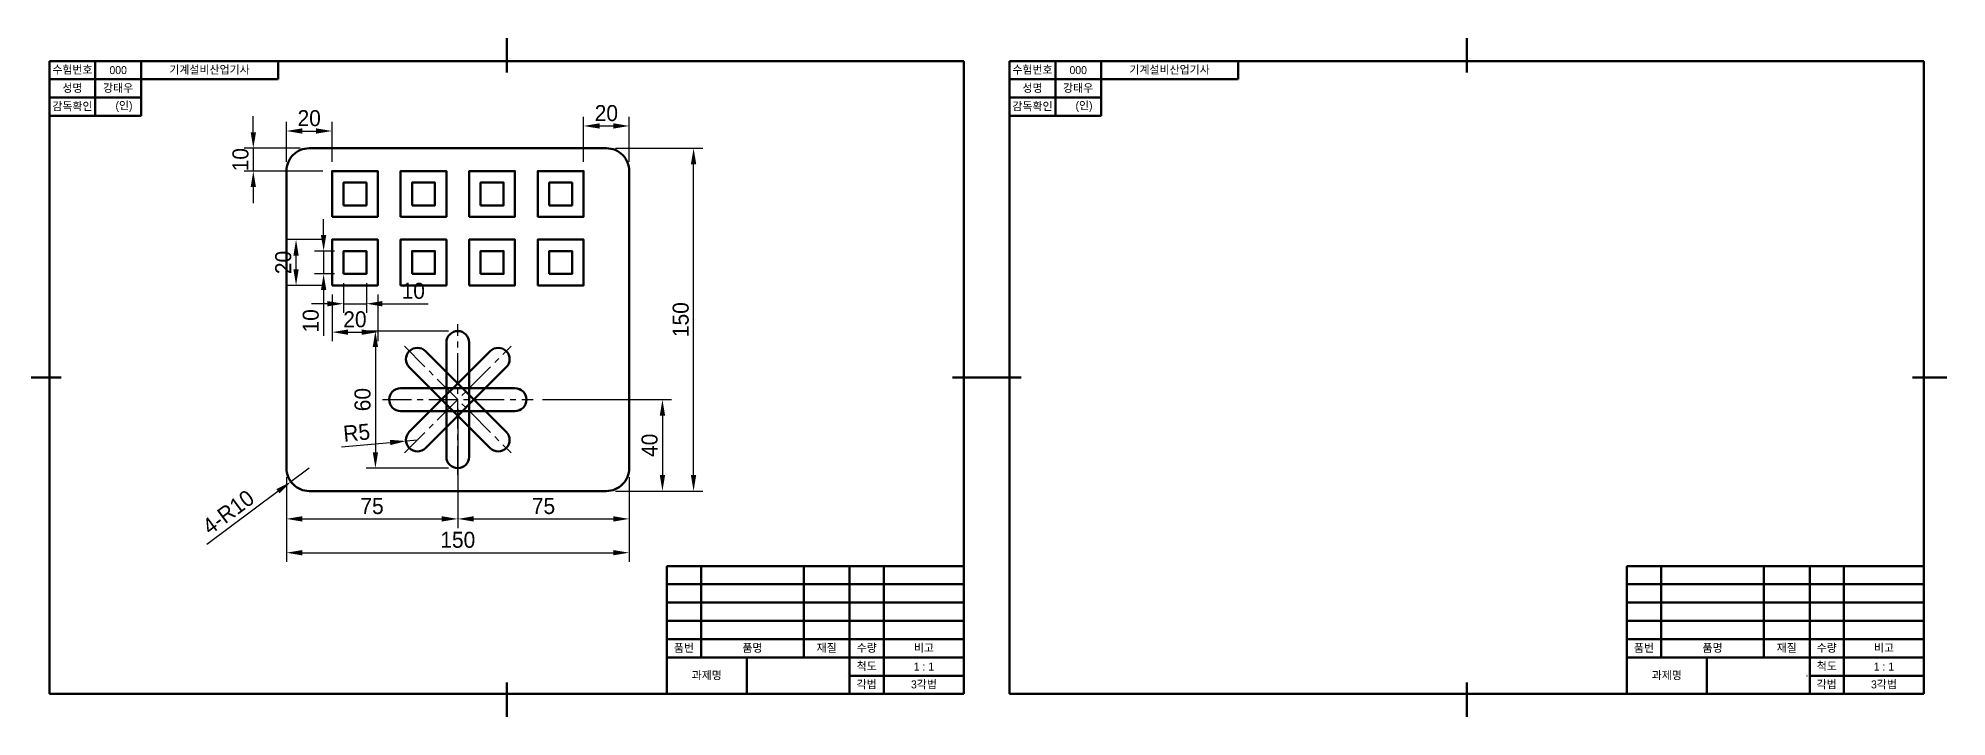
# Model space of a CAD drawing. Header units: millimetres. Extents: x 0 to 2520, y 0 to 297.
# Drawn here: x 1685 to 2520, y 0 to 297 of the extents above; entities that cross this region are included whole.
import ezdxf

# ---------------------------------------------------------------- set-up
doc = ezdxf.new("R2010")
doc.units = ezdxf.units.MM
doc.header["$LTSCALE"] = 0.4
doc.linetypes.add('CENTER', pattern=[50.8, 31.75, -6.35, 6.35, -6.35])
for name, color, linetype, lineweight in [('1.윤곽선', 5, 'Continuous', 70), ('2.외형선', 3, 'Continuous', 50), ('4.일반주서', 2, 'Continuous', 35), ('5.중심선', 1, 'CENTER', 25)]:
    doc.layers.add(name, color=color, linetype=linetype, lineweight=lineweight)
doc.styles.add('굴림', font='')
doc.styles.get('굴림').set_extended_font_data('Gulim')
doc.dimstyles.new('기계제도기능사치수', dxfattribs={"dimtxt": 3.5, "dimasz": 3.5, "dimexe": 2, "dimexo": 2, "dimgap": 1, "dimtad": 1, "dimdsep": 46, "dimtxsty": '굴림', "dimcen": 2.5, "dimclrd": 1, "dimclre": 1, "dimclrt": 2, "dimazin": 2, "dimtfac": 1, "dimtmove": 0, "dimatfit": 3, "dimfxl": 1, "dimarcsym": 0})

# ---------------------------------------------------------------- blocks, each defined once
blk = doc.blocks.new('*U99')
at = {"layer": '2.외형선'}
for points in [[(-10, -10), (10, -10), (10, 10), (-10, 10)], [(-5, -5), (5, -5), (5, 5), (-5, 5)]]:
    blk.add_lwpolyline(points, close=True, dxfattribs=at)
blk = doc.blocks.new('*U100')
at = {"layer": '2.외형선', "color": 0, "linetype": 'ByBlock', "lineweight": -2, "transparency": 16777216}
for p in [(0, 30), (30, 30), (60, 30), (90, 30), (0, 0), (30, 0), (60, 0), (90, 0)]:
    blk.add_blockref('*U99', p, dxfattribs=at)
blk = doc.blocks.new('*D101')
at = {"layer": '2.외형선', "color": 1, "lineweight": -2, "transparency": 16777216}
for p, q in [((1905.57, 138.82), (1962.1, 138.82)), ((1958.1, 131.82), (1958.1, 105.82)), ((1937.57, 98.82), (1962.1, 98.82))]:
    blk.add_line(p, q, dxfattribs=at)
at = {"layer": '2.외형선', "color": 1, "transparency": 16777216}
for points in [[(1956.94, 131.82), (1959.27, 131.82), (1958.1, 138.82)], [(1956.94, 105.82), (1959.27, 105.82), (1958.1, 98.82)]]:
    blk.add_solid(points, dxfattribs=at)
at = {"layer": 'Defpoints', "color": 0, "transparency": 16777216}
for p in [(1901.57, 138.82), (1933.57, 98.82), (1958.1, 98.82)]:
    blk.add_point(p, dxfattribs=at)
at = {"layer": '2.외형선', "color": 2, "transparency": 16777216, "insert": (1952.51, 118.82), "char_height": 7, "attachment_point": 5, "rotation": 90, "style": '굴림'}
blk.add_mtext('40', dxfattribs=at)
blk = doc.blocks.new('*D102')
at = {"layer": '2.외형선', "color": 1, "lineweight": -2, "transparency": 16777216}
for p, q in [((1937.57, 248.82), (1975.73, 248.82)), ((1971.73, 105.82), (1971.73, 241.82)), ((1937.57, 98.82), (1975.73, 98.82))]:
    blk.add_line(p, q, dxfattribs=at)
at = {"layer": '2.외형선', "color": 1, "transparency": 16777216}
for points in [[(1970.56, 241.82), (1972.89, 241.82), (1971.73, 248.82)], [(1970.56, 105.82), (1972.89, 105.82), (1971.73, 98.82)]]:
    blk.add_solid(points, dxfattribs=at)
at = {"layer": 'Defpoints', "color": 0, "transparency": 16777216}
for p in [(1933.57, 248.82), (1971.73, 248.82), (1933.57, 98.82)]:
    blk.add_point(p, dxfattribs=at)
at = {"layer": '2.외형선', "color": 2, "transparency": 16777216, "insert": (1966.13, 173.82), "char_height": 7, "attachment_point": 5, "rotation": 90, "style": '굴림'}
blk.add_mtext('150', dxfattribs=at)
blk = doc.blocks.new('*D103')
at = {"layer": '2.외형선', "color": 1, "lineweight": -2, "transparency": 16777216}
for p, q in [((1923.57, 242.82), (1923.57, 262.58)), ((1943.57, 242.82), (1943.57, 262.58)), ((1930.57, 258.58), (1936.57, 258.58))]:
    blk.add_line(p, q, dxfattribs=at)
at = {"layer": '2.외형선', "color": 1, "transparency": 16777216}
for points in [[(1930.57, 259.75), (1930.57, 257.42), (1923.57, 258.58)], [(1936.57, 259.75), (1936.57, 257.42), (1943.57, 258.58)]]:
    blk.add_solid(points, dxfattribs=at)
at = {"layer": 'Defpoints', "color": 0, "transparency": 16777216}
for p in [(1943.57, 258.58), (1923.57, 238.82), (1943.57, 238.82)]:
    blk.add_point(p, dxfattribs=at)
at = {"layer": '2.외형선', "color": 2, "transparency": 16777216, "insert": (1933.57, 264.17), "char_height": 7, "attachment_point": 5, "style": '굴림'}
blk.add_mtext('20', dxfattribs=at)
blk = doc.blocks.new('*D104')
at = {"layer": '2.외형선', "color": 1, "lineweight": -2, "transparency": 16777216}
for p, q in [((1793.57, 242.82), (1793.57, 260.37)), ((1813.57, 242.82), (1813.57, 260.37)), ((1800.57, 256.37), (1806.57, 256.37))]:
    blk.add_line(p, q, dxfattribs=at)
at = {"layer": '2.외형선', "color": 1, "transparency": 16777216}
for points in [[(1800.57, 257.54), (1800.57, 255.21), (1793.57, 256.37)], [(1806.57, 257.54), (1806.57, 255.21), (1813.57, 256.37)]]:
    blk.add_solid(points, dxfattribs=at)
at = {"layer": 'Defpoints', "color": 0, "transparency": 16777216}
for p in [(1813.57, 256.37), (1793.57, 238.82), (1813.57, 238.82)]:
    blk.add_point(p, dxfattribs=at)
at = {"layer": '2.외형선', "color": 2, "transparency": 16777216, "insert": (1803.57, 261.96), "char_height": 7, "attachment_point": 5, "style": '굴림'}
blk.add_mtext('20', dxfattribs=at)
blk = doc.blocks.new('*D105')
at = {"layer": '2.외형선', "color": 1, "lineweight": -2, "transparency": 16777216}
for p, q in [((1779.12, 255.82), (1779.12, 262.82)), ((1799.57, 248.82), (1775.12, 248.82)), ((1779.12, 248.82), (1779.12, 238.82)), ((1809.57, 238.82), (1775.12, 238.82)), ((1779.12, 231.82), (1779.12, 224.82))]:
    blk.add_line(p, q, dxfattribs=at)
at = {"layer": '2.외형선', "color": 1, "transparency": 16777216}
for points in [[(1777.96, 255.82), (1780.29, 255.82), (1779.12, 248.82)], [(1777.96, 231.82), (1780.29, 231.82), (1779.12, 238.82)]]:
    blk.add_solid(points, dxfattribs=at)
at = {"layer": 'Defpoints', "color": 0, "transparency": 16777216}
for p in [(1803.57, 248.82), (1779.12, 238.82), (1813.57, 238.82)]:
    blk.add_point(p, dxfattribs=at)
at = {"layer": '2.외형선', "color": 2, "transparency": 16777216, "insert": (1773.52, 243.82), "char_height": 7, "attachment_point": 5, "rotation": 90, "style": '굴림'}
blk.add_mtext('10', dxfattribs=at)
blk = doc.blocks.new('*D106')
at = {"layer": '2.외형선', "color": 1, "lineweight": -2, "transparency": 16777216}
for p, q in [((1809.57, 208.82), (1793.82, 208.82)), ((1797.82, 195.82), (1797.82, 201.82)), ((1809.57, 188.82), (1793.82, 188.82))]:
    blk.add_line(p, q, dxfattribs=at)
at = {"layer": '2.외형선', "color": 1, "transparency": 16777216}
for points in [[(1796.65, 201.82), (1798.98, 201.82), (1797.82, 208.82)], [(1796.65, 195.82), (1798.98, 195.82), (1797.82, 188.82)]]:
    blk.add_solid(points, dxfattribs=at)
at = {"layer": 'Defpoints', "color": 0, "transparency": 16777216}
for p in [(1797.82, 208.82), (1813.57, 208.82), (1813.57, 188.82)]:
    blk.add_point(p, dxfattribs=at)
at = {"layer": '2.외형선', "color": 2, "transparency": 16777216, "insert": (1792.23, 198.84), "char_height": 7, "attachment_point": 5, "rotation": 90, "style": '굴림'}
blk.add_mtext('20', dxfattribs=at)
blk = doc.blocks.new('*D107')
at = {"layer": '2.외형선', "color": 1, "lineweight": -2, "transparency": 16777216}
for p, q in [((1809.87, 210.82), (1809.87, 217.82)), ((1814.57, 203.82), (1805.87, 203.82)), ((1809.87, 203.82), (1809.87, 193.82)), ((1814.57, 193.82), (1805.87, 193.82)), ((1809.87, 186.82), (1809.87, 166.78))]:
    blk.add_line(p, q, dxfattribs=at)
at = {"layer": '2.외형선', "color": 1, "transparency": 16777216}
for points in [[(1808.7, 210.82), (1811.04, 210.82), (1809.87, 203.82)], [(1808.7, 186.82), (1811.04, 186.82), (1809.87, 193.82)]]:
    blk.add_solid(points, dxfattribs=at)
at = {"layer": 'Defpoints', "color": 0, "transparency": 16777216}
for p in [(1818.57, 203.82), (1809.87, 193.82), (1818.57, 193.82)]:
    blk.add_point(p, dxfattribs=at)
at = {"layer": '2.외형선', "color": 2, "transparency": 16777216, "insert": (1804.27, 173.3), "char_height": 7, "attachment_point": 5, "rotation": 90, "style": '굴림'}
blk.add_mtext('10', dxfattribs=at)
blk = doc.blocks.new('*D108')
at = {"layer": '2.외형선', "color": 1, "lineweight": -2, "transparency": 16777216}
for p, q in [((1868.57, 134.82), (1868.57, 82.62)), ((1793.57, 104.82), (1793.57, 82.62)), ((1800.57, 86.62), (1861.57, 86.62))]:
    blk.add_line(p, q, dxfattribs=at)
at = {"layer": '2.외형선', "color": 1, "transparency": 16777216}
for points in [[(1800.57, 87.79), (1800.57, 85.46), (1793.57, 86.62)], [(1861.57, 87.79), (1861.57, 85.46), (1868.57, 86.62)]]:
    blk.add_solid(points, dxfattribs=at)
at = {"layer": 'Defpoints', "color": 0, "transparency": 16777216}
for p in [(1868.57, 138.82), (1793.57, 108.82), (1868.57, 86.62)]:
    blk.add_point(p, dxfattribs=at)
at = {"layer": '2.외형선', "color": 2, "transparency": 16777216, "insert": (1831.07, 92.21), "char_height": 7, "attachment_point": 5, "style": '굴림'}
blk.add_mtext('75', dxfattribs=at)
blk = doc.blocks.new('*D109')
at = {"layer": '2.외형선', "color": 1, "lineweight": -2, "transparency": 16777216}
for p, q in [((1868.57, 134.82), (1868.57, 82.62)), ((1943.57, 104.82), (1943.57, 82.62)), ((1875.57, 86.62), (1936.57, 86.62))]:
    blk.add_line(p, q, dxfattribs=at)
at = {"layer": '2.외형선', "color": 1, "transparency": 16777216}
for points in [[(1875.57, 87.79), (1875.57, 85.46), (1868.57, 86.62)], [(1936.57, 87.79), (1936.57, 85.46), (1943.57, 86.62)]]:
    blk.add_solid(points, dxfattribs=at)
at = {"layer": 'Defpoints', "color": 0, "transparency": 16777216}
for p in [(1868.57, 138.82), (1943.57, 108.82), (1943.57, 86.62)]:
    blk.add_point(p, dxfattribs=at)
at = {"layer": '2.외형선', "color": 2, "transparency": 16777216, "insert": (1906.07, 92.21), "char_height": 7, "attachment_point": 5, "style": '굴림'}
blk.add_mtext('75', dxfattribs=at)
blk = doc.blocks.new('*D110')
at = {"layer": '2.외형선', "color": 1, "lineweight": -2, "transparency": 16777216}
for p, q in [((1793.57, 104.82), (1793.57, 67.83)), ((1943.57, 104.82), (1943.57, 67.83)), ((1800.57, 71.83), (1936.57, 71.83))]:
    blk.add_line(p, q, dxfattribs=at)
at = {"layer": '2.외형선', "color": 1, "transparency": 16777216}
for points in [[(1800.57, 73), (1800.57, 70.66), (1793.57, 71.83)], [(1936.57, 73), (1936.57, 70.66), (1943.57, 71.83)]]:
    blk.add_solid(points, dxfattribs=at)
at = {"layer": 'Defpoints', "color": 0, "transparency": 16777216}
for p in [(1793.57, 108.82), (1943.57, 108.82), (1943.57, 71.83)]:
    blk.add_point(p, dxfattribs=at)
at = {"layer": '2.외형선', "color": 2, "transparency": 16777216, "insert": (1868.57, 77.43), "char_height": 7, "attachment_point": 5, "style": '굴림'}
blk.add_mtext('150', dxfattribs=at)
blk = doc.blocks.new('*D111')
at = {"layer": '2.외형선', "color": 1, "lineweight": -2, "transparency": 16777216}
for p, q in [((1803.57, 108.82), (1795.54, 102.87)), ((1758.72, 75.6), (1789.91, 98.7))]:
    blk.add_line(p, q, dxfattribs=at)
at = {"layer": '2.외형선', "color": 1, "transparency": 16777216}
blk.add_solid([(1789.22, 99.64), (1790.61, 97.77), (1795.54, 102.87)], dxfattribs=at)
at = {"layer": 'Defpoints', "color": 0, "transparency": 16777216}
for p in [(1803.57, 108.82), (1795.54, 102.87)]:
    blk.add_point(p, dxfattribs=at)
at = {"layer": '2.외형선', "color": 2, "transparency": 16777216, "insert": (1768.17, 89.57), "char_height": 7, "attachment_point": 5, "rotation": 36.52485, "style": '굴림'}
blk.add_mtext('4-R10', dxfattribs=at)
blk = doc.blocks.new('*D112')
at = {"layer": '2.외형선', "color": 1, "lineweight": -2, "transparency": 16777216}
for p, q in [((1818.57, 189.82), (1818.57, 176.78)), ((1828.57, 189.82), (1828.57, 176.78)), ((1811.57, 180.78), (1804.57, 180.78)), ((1818.57, 180.78), (1828.57, 180.78)), ((1835.57, 180.78), (1855.62, 180.78))]:
    blk.add_line(p, q, dxfattribs=at)
at = {"layer": '2.외형선', "color": 1, "transparency": 16777216}
for points in [[(1811.57, 181.95), (1811.57, 179.62), (1818.57, 180.78)], [(1835.57, 181.95), (1835.57, 179.62), (1828.57, 180.78)]]:
    blk.add_solid(points, dxfattribs=at)
at = {"layer": 'Defpoints', "color": 0, "transparency": 16777216}
for p in [(1818.57, 193.82), (1828.57, 193.82), (1828.57, 180.78)]:
    blk.add_point(p, dxfattribs=at)
at = {"layer": '2.외형선', "color": 2, "transparency": 16777216, "insert": (1849.1, 186.38), "char_height": 7, "attachment_point": 5, "style": '굴림'}
blk.add_mtext('10', dxfattribs=at)
blk = doc.blocks.new('*D113')
at = {"layer": '2.외형선', "color": 1, "lineweight": -2, "transparency": 16777216}
for p, q in [((1813.57, 184.82), (1813.57, 164.35)), ((1833.57, 184.82), (1833.57, 164.35)), ((1820.57, 168.35), (1826.57, 168.35))]:
    blk.add_line(p, q, dxfattribs=at)
at = {"layer": '2.외형선', "color": 1, "transparency": 16777216}
for points in [[(1820.57, 169.51), (1820.57, 167.18), (1813.57, 168.35)], [(1826.57, 169.51), (1826.57, 167.18), (1833.57, 168.35)]]:
    blk.add_solid(points, dxfattribs=at)
at = {"layer": 'Defpoints', "color": 0, "transparency": 16777216}
for p in [(1813.57, 188.82), (1833.57, 188.82), (1833.57, 168.35)]:
    blk.add_point(p, dxfattribs=at)
at = {"layer": '2.외형선', "color": 2, "transparency": 16777216, "insert": (1823.57, 173.93), "char_height": 7, "attachment_point": 5, "style": '굴림'}
blk.add_mtext('20', dxfattribs=at)
blk = doc.blocks.new('*D114')
at = {"layer": '2.외형선', "color": 1, "lineweight": -2, "transparency": 16777216}
for p, q in [((1864.57, 168.82), (1828.53, 168.82)), ((1832.53, 161.82), (1832.53, 115.82)), ((1864.57, 108.82), (1828.53, 108.82))]:
    blk.add_line(p, q, dxfattribs=at)
at = {"layer": '2.외형선', "color": 1, "transparency": 16777216}
for points in [[(1831.36, 161.82), (1833.7, 161.82), (1832.53, 168.82)], [(1831.36, 115.82), (1833.7, 115.82), (1832.53, 108.82)]]:
    blk.add_solid(points, dxfattribs=at)
at = {"layer": 'Defpoints', "color": 0, "transparency": 16777216}
for p in [(1868.57, 168.82), (1832.53, 108.82), (1868.57, 108.82)]:
    blk.add_point(p, dxfattribs=at)
at = {"layer": '2.외형선', "color": 2, "transparency": 16777216, "insert": (1826.94, 138.82), "char_height": 7, "attachment_point": 5, "rotation": 90, "style": '굴림'}
blk.add_mtext('60', dxfattribs=at)
blk = doc.blocks.new('*D115')
at = {"layer": '2.외형선', "color": 1, "lineweight": -2, "transparency": 16777216}
for p, q in [((1817.67, 118.12), (1838.95, 120.06)), ((1850.9, 121.14), (1845.92, 120.69))]:
    blk.add_line(p, q, dxfattribs=at)
at = {"layer": '2.외형선', "color": 1, "transparency": 16777216}
blk.add_solid([(1838.84, 121.22), (1839.05, 118.89), (1845.92, 120.69)], dxfattribs=at)
at = {"layer": 'Defpoints', "color": 0, "transparency": 16777216}
for p in [(1845.92, 120.69), (1850.9, 121.14)]:
    blk.add_point(p, dxfattribs=at)
at = {"layer": '2.외형선', "color": 2, "transparency": 16777216, "insert": (1824.32, 124.34), "char_height": 7, "attachment_point": 5, "rotation": 5.20221, "style": '굴림'}
blk.add_mtext('R5', dxfattribs=at)

msp = doc.modelspace()

# ---------------------------------------------------------------- linework, layer by layer
at = {"layer": '1.윤곽선'}
for p, q in [((1890, 297), (1890, 282)), ((2310, 297), (2310, 282)), ((2090, 287), (1690, 287)), ((1690, 287), (1690, 10)), ((1730, 287), (1730, 263)), ((1790, 287), (1790, 279)), ((2090, 10), (2090, 287)), ((2510, 287), (2110, 287)), ((2110, 287), (2110, 10)), ((2150, 287), (2150, 263)), ((2210, 287), (2210, 279)), ((2510, 10), (2510, 287)), ((1790, 279), (1730, 279)), ((2210, 279), (2150, 279)), ((1730, 263), (1690, 263)), ((2150, 263), (2110, 263)), ((1680, 148.5), (1695, 148.5)), ((2100, 148.5), (2085, 148.5)), ((2100, 148.5), (2115, 148.5)), ((2520, 148.5), (2505, 148.5)), ((1960, 66), (2090, 66)), ((1960, 10), (1960, 66)), ((2380, 66), (2510, 66)), ((2380, 10), (2380, 66)), ((1690, 10), (2090, 10)), ((1890, 0), (1890, 15)), ((2110, 10), (2510, 10)), ((2310, 0), (2310, 15))]:
    msp.add_line(p, q, dxfattribs=at)
at = {"layer": '2.외형선'}
for p, q in [((1710, 287), (1710, 263)), ((2130, 287), (2130, 263)), ((1710, 279), (1690, 279)), ((1710, 279), (1730, 279)), ((2130, 279), (2110, 279)), ((2130, 279), (2150, 279)), ((1730, 271), (1690, 271)), ((2150, 271), (2110, 271)), ((1975, 26), (1975, 66)), ((2020, 26), (2020, 66)), ((2040, 10), (2040, 66)), ((2055, 10), (2055, 66)), ((2395, 26), (2395, 66)), ((2440, 26), (2440, 66)), ((2460, 10), (2460, 66)), ((2475, 10), (2475, 66)), ((1960, 58), (2090, 58)), ((2380, 58), (2510, 58)), ((1960, 50), (2090, 50)), ((1960, 42), (2090, 42)), ((2380, 50), (2510, 50)), ((2380, 42), (2510, 42)), ((1960, 34), (2090, 34)), ((2380, 34), (2510, 34)), ((1960, 26), (2090, 26)), ((1995, 10), (1995, 26)), ((2380, 26), (2510, 26)), ((2415, 10), (2415, 26)), ((2038.76, 18), (2038.833, 18)), ((2040, 18), (2090, 18)), ((2458.76, 18), (2458.833, 18)), ((2460, 18), (2510, 18))]:
    msp.add_line(p, q, dxfattribs=at)
msp.add_lwpolyline([(1803.575, 98.821), (1933.575, 98.821, 0.4142136), (1943.575, 108.821), (1943.575, 238.821, 0.4142136), (1933.575, 248.821), (1803.575, 248.821, 0.4142136), (1793.575, 238.821), (1793.575, 108.821, 0.4142136)], format="xyb", close=True, dxfattribs=at)
for points in [[(1882.717, 160.034), (1847.361, 124.679)], [(1889.788, 124.679), (1854.433, 160.034)], [(1863.575, 163.821), (1863.575, 113.821)], [(1873.575, 113.821), (1873.575, 163.821)], [(1847.361, 152.963), (1882.717, 117.608)], [(1854.433, 117.608), (1889.788, 152.963)], [(1893.575, 143.821), (1843.575, 143.821)], [(1843.575, 133.821), (1893.575, 133.821)]]:
    msp.add_lwpolyline(points, dxfattribs=at)
for centre, start, end in [((1868.575, 163.821), 0, 180), ((1850.897, 156.498), 45, 225), ((1886.252, 156.498), 315, 135), ((1843.575, 138.821), 90, 270), ((1893.575, 138.821), 270, 90), ((1850.897, 121.143), 135, 315), ((1886.252, 121.143), 225, 45), ((1868.575, 113.821), 180, 0)]:
    msp.add_arc(centre, 5, start, end, dxfattribs=at)
at = {"layer": '5.중심선'}
for p, q in [((1868.575, 105.821), (1868.575, 171.821)), ((1845.24, 162.155), (1891.909, 115.486)), ((1845.24, 115.486), (1891.909, 162.155)), ((1835.575, 138.821), (1901.575, 138.821))]:
    msp.add_line(p, q, dxfattribs=at)

# ---------------------------------------------------------------- block references
at = {"layer": '2.외형선'}
msp.add_blockref('*U100', (1823.575, 198.821), dxfattribs=at)

# ---------------------------------------------------------------- texts
at = {"layer": '4.일반주서', "char_height": 3.5, "attachment_point": 5, "style": '굴림'}
for s, insert, width in [('수험번호', (1700, 283), 20), ('000', (1720, 283), 20), ('기계설비산업기사', (1759.963, 283), 60.07361), ('수험번호', (2120, 283), 20), ('000', (2140, 283), 20), ('기계설비산업기사', (2179.963, 283), 60.07361), ('성명', (1700, 275), 20), ('강태우', (1720, 275), 20), ('성명', (2120, 275), 20), ('강태우', (2140, 275), 20), ('감독확인', (1700, 267), 20), ('    (인)', (1720, 267), 20), ('감독확인', (2120, 267), 20), ('    (인)', (2140, 267), 20), ('품번', (1967.5, 30), 15), ('품명', (1997.5, 30), 45), ('재질', (2029.926, 30), 19.8528), ('수량', (2047.5, 30), 15), ('비고', (2072.5, 30), 35), ('품번', (2387.5, 30), 15), ('품명', (2417.5, 30), 45), ('재질', (2449.926, 30), 19.8528), ('수량', (2467.5, 30), 15), ('비고', (2492.5, 30), 35), ('과제명', (1977.5, 18), 35), ('척도', (2047.5, 22), 15), ('1 : 1', (2072.5, 22), 35), ('과제명', (2397.5, 18), 35), ('척도', (2467.5, 22), 15), ('1 : 1', (2492.5, 22), 35), ('각법', (2047.463, 14), 15.0736), ('3각법', (2072.5, 14), 35), ('각법', (2467.463, 14), 15.0736), ('3각법', (2492.5, 14), 35)]:
    msp.add_mtext(s, dxfattribs=dict(at, insert=insert, width=width))

# ---------------------------------------------------------------- dimensions: what is measured, and where the dimension line sits
at = {"layer": '2.외형선'}
for base, p1, p2, override, picture, middle in [((1943.575, 258.582), (1923.575, 238.821), (1943.575, 238.821), {"dimscale": 2}, '*D103', (1933.575, 264.171)), ((1813.575, 256.373), (1793.575, 238.821), (1813.575, 238.821), {"dimscale": 2}, '*D104', (1803.575, 261.962)), ((1828.575, 180.782), (1818.575, 193.821), (1828.575, 193.821), {"dimscale": 2}, '*D112', (1849.095, 186.38)), ((1833.575, 168.346), (1813.575, 188.821), (1833.575, 188.821), {"dimscale": 2}, '*D113', (1823.575, 173.935)), ((1868.575, 86.623), (1793.575, 108.821), (1868.575, 138.821), {"dimscale": 2}, '*D108', (1831.075, 92.212)), ((1943.575, 86.623), (1868.575, 138.821), (1943.575, 108.821), {"dimscale": 2, "dimtmove": 1}, '*D109', (1906.075, 92.212)), ((1943.575, 71.829), (1793.575, 108.821), (1943.575, 108.821), {"dimscale": 2}, '*D110', (1868.575, 77.427))]:
    dim = msp.add_linear_dim(base=base, p1=p1, p2=p2, dimstyle='기계제도기능사치수', override=override, dxfattribs=at)
    dim.commit()
    dim.dimension.update_dxf_attribs({"geometry": picture, "text_midpoint": middle})
for base, p1, p2, picture, middle in [((1779.122, 238.821), (1803.575, 248.821), (1813.575, 238.821), '*D105', (1779.122, 243.821)), ((1797.817, 208.821), (1813.575, 188.821), (1813.575, 208.821), '*D106', (1797.817, 198.842))]:
    dim = msp.add_linear_dim(base=base, p1=p1, p2=p2, angle=90, dimstyle='기계제도기능사치수', override={"dimscale": 2}, dxfattribs=at)
    dim.commit()
    dim.dimension.update_dxf_attribs({"geometry": picture, "text_midpoint": middle, "dimtype": 160})
for base, p1, p2, picture, middle in [((1971.727, 248.821), (1933.575, 98.821), (1933.575, 248.821), '*D102', (1966.129, 173.821)), ((1809.871, 193.821), (1818.575, 203.821), (1818.575, 193.821), '*D107', (1804.273, 173.3)), ((1832.531, 108.821), (1868.575, 168.821), (1868.575, 108.821), '*D114', (1826.943, 138.821)), ((1958.104, 98.821), (1901.575, 138.821), (1933.575, 98.821), '*D101', (1952.511, 118.821))]:
    dim = msp.add_linear_dim(base=base, p1=p1, p2=p2, angle=90, dimstyle='기계제도기능사치수', override={"dimscale": 2}, dxfattribs=at)
    dim.commit()
    dim.dimension.update_dxf_attribs({"geometry": picture, "text_midpoint": middle})
dim = msp.add_radius_dim(center=(1850.897, 121.143), mpoint=(1845.918, 120.69), dimstyle='기계제도기능사치수', override={"dimscale": 2}, dxfattribs=at)
dim.commit()
dim.dimension.update_dxf_attribs({"geometry": '*D115', "text_midpoint": (1824.315, 124.339)})
dim = msp.add_radius_dim(center=(1803.575, 108.821), mpoint=(1795.539, 102.869), text='4-R10', dimstyle='기계제도기능사치수', override={"dimscale": 2}, dxfattribs=at)
dim.commit()
dim.dimension.update_dxf_attribs({"geometry": '*D111', "text_midpoint": (1768.171, 89.572)})

doc.saveas('drawing.dxf')
